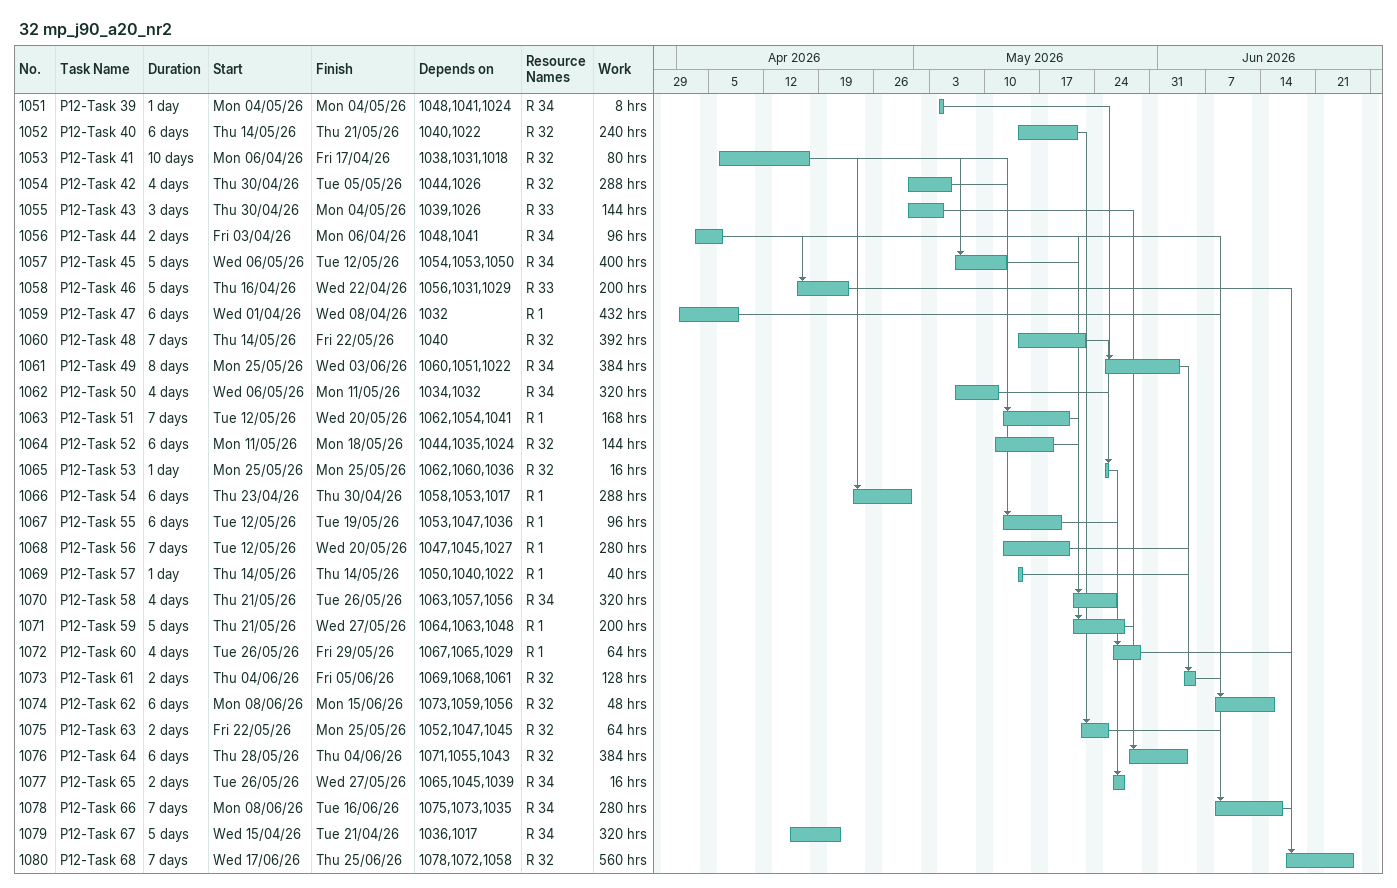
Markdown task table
32 mp_j90_a20_nr2

| ID | Task | Duration | Start | Finish | Predecessors | Resources | Work (h) |
|---|---|---|---|---|---|---|---|
| 1051 | P12-Task 39 | 1d | 2026-05-04 | 2026-05-04 | 1048, 1041, 1024 | R 34 | 8 |
| 1052 | P12-Task 40 | 6d | 2026-05-14 | 2026-05-21 | 1040, 1022 | R 32 | 240 |
| 1053 | P12-Task 41 | 10d | 2026-04-06 | 2026-04-17 | 1038, 1031, 1018 | R 32 | 80 |
| 1054 | P12-Task 42 | 4d | 2026-04-30 | 2026-05-05 | 1044, 1026 | R 32 | 288 |
| 1055 | P12-Task 43 | 3d | 2026-04-30 | 2026-05-04 | 1039, 1026 | R 33 | 144 |
| 1056 | P12-Task 44 | 2d | 2026-04-03 | 2026-04-06 | 1048, 1041 | R 34 | 96 |
| 1057 | P12-Task 45 | 5d | 2026-05-06 | 2026-05-12 | 1054, 1053, 1050 | R 34 | 400 |
| 1058 | P12-Task 46 | 5d | 2026-04-16 | 2026-04-22 | 1056, 1031, 1029 | R 33 | 200 |
| 1059 | P12-Task 47 | 6d | 2026-04-01 | 2026-04-08 | 1032 | R 1 | 432 |
| 1060 | P12-Task 48 | 7d | 2026-05-14 | 2026-05-22 | 1040 | R 32 | 392 |
| 1061 | P12-Task 49 | 8d | 2026-05-25 | 2026-06-03 | 1060, 1051, 1022 | R 34 | 384 |
| 1062 | P12-Task 50 | 4d | 2026-05-06 | 2026-05-11 | 1034, 1032 | R 34 | 320 |
| 1063 | P12-Task 51 | 7d | 2026-05-12 | 2026-05-20 | 1062, 1054, 1041 | R 1 | 168 |
| 1064 | P12-Task 52 | 6d | 2026-05-11 | 2026-05-18 | 1044, 1035, 1024 | R 32 | 144 |
| 1065 | P12-Task 53 | 1d | 2026-05-25 | 2026-05-25 | 1062, 1060, 1036 | R 32 | 16 |
| 1066 | P12-Task 54 | 6d | 2026-04-23 | 2026-04-30 | 1058, 1053, 1017 | R 1 | 288 |
| 1067 | P12-Task 55 | 6d | 2026-05-12 | 2026-05-19 | 1053, 1047, 1036 | R 1 | 96 |
| 1068 | P12-Task 56 | 7d | 2026-05-12 | 2026-05-20 | 1047, 1045, 1027 | R 1 | 280 |
| 1069 | P12-Task 57 | 1d | 2026-05-14 | 2026-05-14 | 1050, 1040, 1022 | R 1 | 40 |
| 1070 | P12-Task 58 | 4d | 2026-05-21 | 2026-05-26 | 1063, 1057, 1056 | R 34 | 320 |
| 1071 | P12-Task 59 | 5d | 2026-05-21 | 2026-05-27 | 1064, 1063, 1048 | R 1 | 200 |
| 1072 | P12-Task 60 | 4d | 2026-05-26 | 2026-05-29 | 1067, 1065, 1029 | R 1 | 64 |
| 1073 | P12-Task 61 | 2d | 2026-06-04 | 2026-06-05 | 1069, 1068, 1061 | R 32 | 128 |
| 1074 | P12-Task 62 | 6d | 2026-06-08 | 2026-06-15 | 1073, 1059, 1056 | R 32 | 48 |
| 1075 | P12-Task 63 | 2d | 2026-05-22 | 2026-05-25 | 1052, 1047, 1045 | R 32 | 64 |
| 1076 | P12-Task 64 | 6d | 2026-05-28 | 2026-06-04 | 1071, 1055, 1043 | R 32 | 384 |
| 1077 | P12-Task 65 | 2d | 2026-05-26 | 2026-05-27 | 1065, 1045, 1039 | R 34 | 16 |
| 1078 | P12-Task 66 | 7d | 2026-06-08 | 2026-06-16 | 1075, 1073, 1035 | R 34 | 280 |
| 1079 | P12-Task 67 | 5d | 2026-04-15 | 2026-04-21 | 1036, 1017 | R 34 | 320 |
| 1080 | P12-Task 68 | 7d | 2026-06-17 | 2026-06-25 | 1078, 1072, 1058 | R 32 | 560 |
